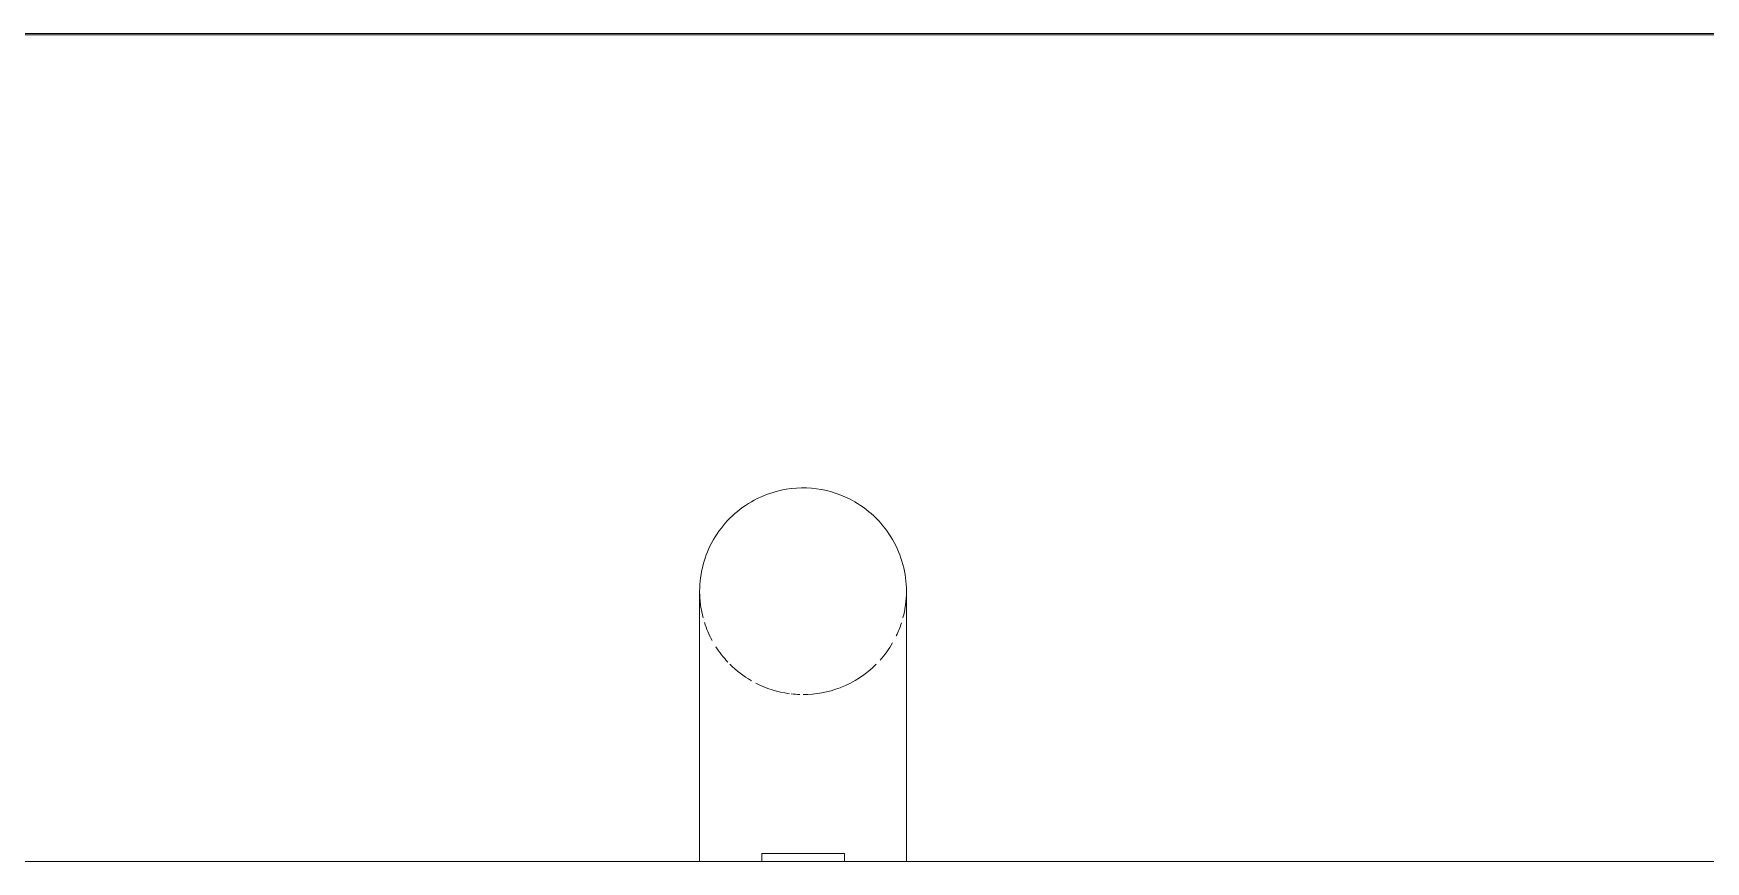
# Model space of a CAD drawing. Header units: millimetres. Extents: x -4000 to 187956, y -58990 to 162485.
# Drawn here: x 708 to 1112.3, y 24699.7 to 24900.1 of the extents above; entities that cross this region are included whole.
import ezdxf

# ---------------------------------------------------------------- set-up
doc = ezdxf.new("R2010")
doc.units = ezdxf.units.MM
doc.layers.add('A-WALL', color=113, linetype='Continuous', lineweight=13)
doc.layers.add('P-SANR-FIXT', color=6, linetype='Continuous', lineweight=9)

# ---------------------------------------------------------------- blocks, each defined once
blk = doc.blocks.new('C307 - C307-498391-FFS - TANG 1')
at = {"layer": 'P-SANR-FIXT', "color": 252}
for p, q in [((-25, -1), (-25, -23.85)), ((-10, -1), (-10, -2.97)), ((-10, -2.97), (-8.66, -2.97)), ((-10, -2.97), (-7.07, -2.97)), ((-8.66, -2.97), (10, -2.97)), ((7.07, -2.97), (10, -2.97)), ((10, -2.97), (10, -1)), ((25, -23.85), (25, -1))]:
    blk.add_line(p, q, dxfattribs=at)
at = {"layer": 'P-SANR-FIXT', "color": 253}
blk.add_line((-7.07, -2.97), (7.07, -2.97), dxfattribs=at)
at = {"layer": 'P-SANR-FIXT', "color": 252, "flags": 128}
for points in [[(-25, -23.85), (-25, -25.56), (-25, -27.25), (-25, -28.95), (-25, -30.63), (-25, -32.31), (-25, -33.97), (-25, -35.61), (-25, -37.24)], [(25, -66.4), (25, -66.36), (25, -66.26), (25, -66.09), (25, -65.86), (25, -65.55), (25, -65.18), (25, -64.74), (25, -64.24), (25, -63.67), (25, -63.04), (25, -62.35), (25, -61.59), (25, -60.78), (25, -59.9), (25, -58.97), (25, -57.98), (25, -56.94), (25, -55.84), (25, -54.69), (25, -53.5), (25, -52.25), (25, -50.96), (25, -49.63), (25, -48.25), (25, -46.84), (25, -45.39), (25, -43.91), (25, -42.39), (25, -40.84), (25, -39.27), (25, -37.67), (25, -36.05), (25, -34.41), (25, -32.76), (25, -31.09), (25, -29.4), (25, -27.71), (25, -26.01), (25, -24.31), (25, -23.85)], [(-25, -37.24), (-25, -38.84), (-25, -40.42), (-25, -41.98), (-25, -43.5), (-25, -44.99), (-25, -46.45), (-25, -47.88), (-25, -49.26), (-25, -50.61), (-25, -51.91), (-25, -53.16), (-25, -54.37), (-25, -55.53), (-25, -56.65), (-25, -57.7), (-25, -58.71), (-25, -59.65), (-25, -60.54), (-25, -61.38), (-25, -62.15), (-25, -62.86), (-25, -63.51), (-25, -64.09), (-25, -64.61), (-25, -65.07), (-25, -65.46), (-25, -65.78), (-25, -66.04), (-25, -66.22), (-25, -66.34), (-25, -66.4), (-25, -66.4)]]:
    blk.add_lwpolyline(points, dxfattribs=at)
at = {"layer": 'P-SANR-FIXT', "color": 253}
for start, end in [(111.3043, 135), (90, 111.0229), (83.4448, 88.1638), (62.7602, 82.4063), (45, 60), (138.134, 150), (32.6048, 43.422), (154.4494, 162.2637), (17.6531, 28.3794), (165, 172.3052), (7.9975, 15), (330, 345), (210, 225), (300, 315), (240, 285)]:
    blk.add_arc((0, -66.4), 25, start, end, dxfattribs=at)
at = {"layer": 'P-SANR-FIXT', "color": 252}
for start, end in [(172.3052, 180), (0, 7.9975), (180, 210), (345, 0), (315, 330), (225, 240), (285, 300)]:
    blk.add_arc((0, -66.4), 25, start, end, dxfattribs=at)
blk = doc.blocks.new('CMF2_NHAXUONG_A_rvt-1-FFS - TANG 1')
at = {"layer": 'A-WALL', "color": 50, "lineweight": 15}
for p, q in [((499.79, 24900.11), (4949.78, 24900.11)), ((499.79, 24899.75), (3860, 24899.75)), ((1299.79, 24699.75), (499.79, 24699.75))]:
    blk.add_line(p, q, dxfattribs=at)
at = {"layer": 'A-WALL', "color": 35, "lineweight": 15}
for p, q in [((499.79, 24900.11), (4949.78, 24900.11)), ((3860, 24899.75), (499.79, 24899.75)), ((499.79, 24699.75), (869.08, 24699.75)), ((919.05, 24699.75), (1299.79, 24699.75))]:
    blk.add_line(p, q, dxfattribs=at)
at = {"layer": 'A-WALL', "color": 53, "lineweight": 15}
for p, q in [((870, 24699.75), (872.4, 24699.75)), ((872.56, 24699.75), (876.37, 24699.75)), ((876.59, 24699.75), (881.55, 24699.75)), ((881.8, 24699.75), (886.98, 24699.75)), ((901.12, 24699.75), (906.55, 24699.75)), ((906.76, 24699.75), (911.72, 24699.75)), ((911.89, 24699.75), (918.09, 24699.75))]:
    blk.add_line(p, q, dxfattribs=at)
at = {"layer": 'A-WALL', "color": 71, "lineweight": 15}
for p, q in [((889.05, 24699.75), (890.64, 24699.75)), ((891.46, 24699.75), (893.17, 24699.75)), ((894.32, 24699.75), (895.76, 24699.75)), ((896.64, 24699.75), (898.23, 24699.75)), ((899.05, 24699.75), (900.42, 24699.75))]:
    blk.add_line(p, q, dxfattribs=at)
at = {"layer": 'P-SANR-FIXT', "color": 250, "lineweight": 9, "rotation": 180}
blk.add_blockref('C307 - C307-498391-FFS - TANG 1', (894.05, 24698.75), dxfattribs=at)

msp = doc.modelspace()

# ---------------------------------------------------------------- block references
at = {"lineweight": 5}
msp.add_blockref('CMF2_NHAXUONG_A_rvt-1-FFS - TANG 1', (0, 0), dxfattribs=at)

doc.saveas('drawing.dxf')
